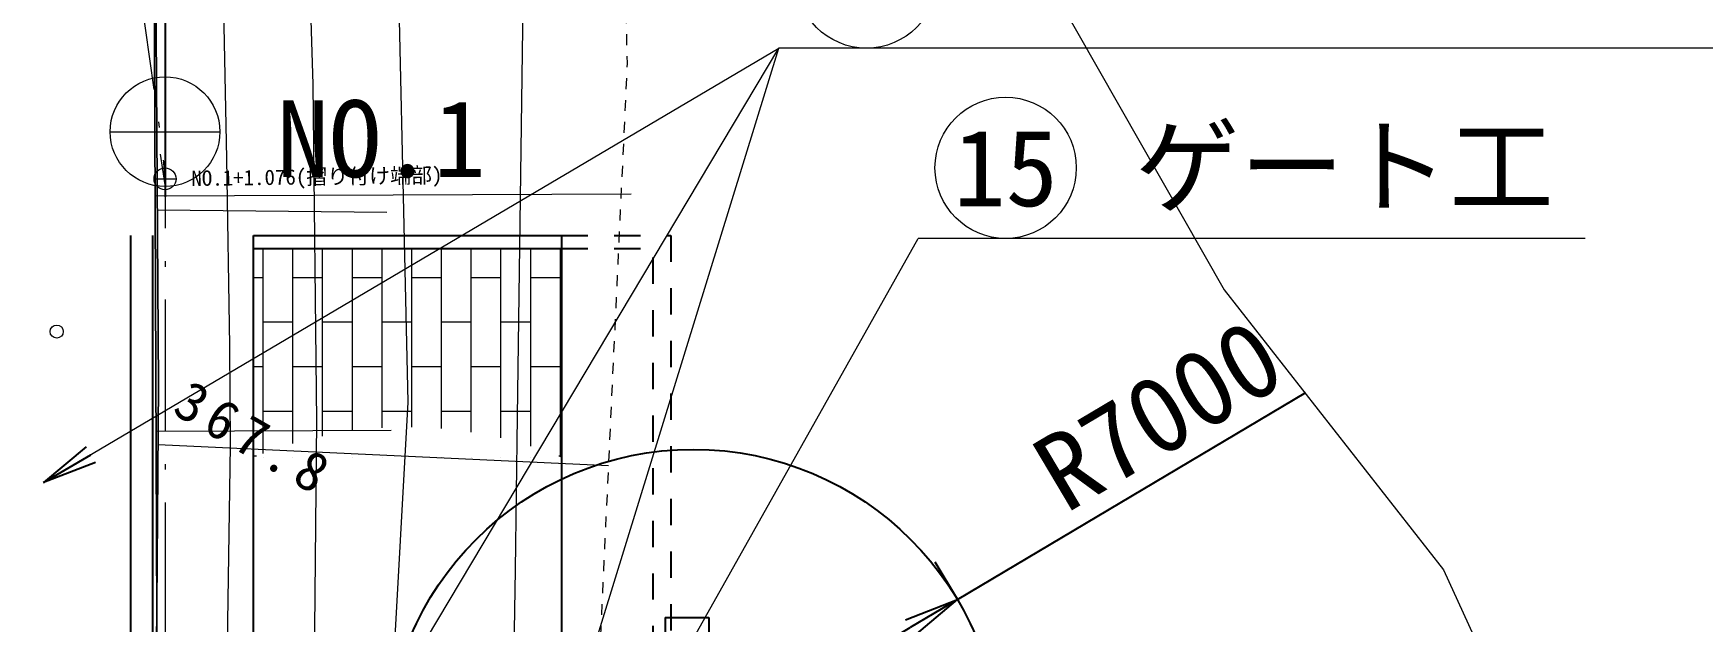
# Model space of a CAD drawing. Header units: millimetres. Extents: x -2078669 to -1085629, y -5987148 to 310365.
# Drawn here: x -1704552 to -1666514, y -4219353 to -4205946 of the extents above; entities that cross this region are included whole.
import ezdxf
from ezdxf.enums import TextEntityAlignment as Align

# ---------------------------------------------------------------- set-up
doc = ezdxf.new("R2010")
doc.units = ezdxf.units.MM
doc.header["$LTSCALE"] = 500
doc.header["$PDSIZE"] = 300
for name, pattern in [('561019', [1, 0.5, -0.5]), ('SXF_一点短鎖線', [9.25, 6, -1.5, 0.25, -1.5]), ('SXF_跳び破線', [12, 6, -6])]:
    doc.linetypes.add(name, pattern=pattern)
doc.layers.get('Defpoints').update_dxf_attribs({"color": 153})
for name, color, linetype, lineweight in [('D-BGD', 7, 'Continuous', 13), ('D-BMK', 2, 'SXF_一点短鎖線', 13), ('D-BMK-HTXT', 7, 'Continuous', 13), ('D-BMK-OTRS', 7, 'Continuous', 13), ('D-BYP-STR1', 2, 'Continuous', 13), ('D-BYP-STR2', 6, 'Continuous', 25), ('D-BYP-STR3', 3, 'Continuous', 25), ('D-BYP-STR8', 5, 'Continuous', 25), ('D-BYP-STRA', 1, 'Continuous', 25), ('D-BYP-STRB', 5, 'Continuous', 25), ('D-BYP-STRC', 1, 'Continuous', 13), ('●予備設計_LP横断', 7, 'Continuous', 13)]:
    doc.layers.add(name, color=color, linetype=linetype, lineweight=lineweight)
doc.styles.add('MS ゴシック', font='MS Gothic.ttf')
doc.styles.add('ＭＳ ゴシック', font='MS Gothic.ttf')
doc.dimstyles.new('DIM-500-F', dxfattribs={"dimscale": 500, "dimtxt": 3.5, "dimasz": 2.5, "dimexe": 0, "dimexo": 2, "dimgap": 0.8, "dimtad": 1, "dimdec": 0, "dimzin": 0, "dimdsep": 46, "dimtxsty": 'MS ゴシック', "dimblk": 'OPEN', "dimcen": 0.1, "dimclrd": 256, "dimclre": 256, "dimclrt": 256, "dimaunit": 1, "dimadec": 4, "dimazin": 0, "dimtfac": 1, "dimtdec": 0, "dimtmove": 2, "dimatfit": 3, "dimldrblk": 'OPEN', "dimfxl": 1, "dimtolj": 1, "dimtzin": 0, "dimlwd": -1, "dimlwe": -1, "dimarcsym": 2})

# ---------------------------------------------------------------- blocks, each defined once
blk = doc.blocks.new('M7312')
at = {"layer": '●予備設計_LP横断', "linetype": 'Continuous', "lineweight": 20}
blk.add_circle((0, -0.001), 0.15, dxfattribs=at)
blk = doc.blocks.new('河川平面')
at = {"layer": 'D-BGD', "linetype": 'Continuous'}
for p, q in [((1609189, -2766148), (1620033, -2766106)), ((1609238, -2766470), (1614464, -2766521)), ((1609209, -2771511), (1614564, -2771486)), ((1609254, -2771817), (1619516, -2772295))]:
    blk.add_line(p, q, dxfattribs=at)
at = {"layer": 'D-BGD', "linetype": 'Continuous', "flags": 128}
for points in [[(1614196, -2802555), (1611544, -2797523), (1610785, -2796134), (1609990, -2794678), (1609448, -2793437), (1609275, -2792488), (1609120, -2789483), (1609265, -2770458), (1609158, -2754356), (1608991, -2733247), (1608817, -2713807), (1608555, -2699081), (1609014, -2666342), (1609021, -2620514)], [(1608555, -2699081), (1608817, -2713807), (1608991, -2733247), (1609158, -2754356), (1609265, -2770458), (1609120, -2789483)]]:
    blk.add_lwpolyline(points, dxfattribs=at)
for points, elevation in [([(1610013, -2620514), (1610004, -2655012), (1609981, -2662598), (1609913, -2668183), (1609452, -2691949), (1609445, -2695730), (1609534, -2701509), (1610811, -2765298), (1610885, -2769571), (1610897, -2771846), (1610716, -2783859), (1610693, -2787913), (1610772, -2789970), (1610879, -2790832), (1611484, -2792973), (1612825, -2795553), (1614449, -2798377), (1615902, -2801242), (1616987, -2804270)], 367000), ([(1611715, -2620514), (1611197, -2668195), (1611105, -2685482), (1611228, -2700780), (1611946, -2745632), (1612011, -2749082), (1612060, -2750532), (1612325, -2753298), (1612593, -2757485), (1612783, -2763612), (1612864, -2771282), (1612734, -2784705), (1612727, -2788483), (1612845, -2790265), (1613065, -2791226), (1613931, -2793393), (1615912, -2797217), (1616301, -2797929), (1618572, -2802762)], 366000), ([(1621613, -2804739), (1621190, -2802460), (1619945, -2799860), (1615503, -2792088), (1615083, -2791125), (1614669, -2789480), (1614591, -2787428), (1614424, -2780447), (1614954, -2770848), (1614660, -2757775), (1613687, -2747587), (1613373, -2737098), (1613203, -2724566), (1612724, -2704239), (1612726, -2695354), (1612599, -2678222), (1612988, -2655305), (1612966, -2630582), (1613359, -2620514)], 365000), ([(1624244, -2803817), (1623725, -2802293), (1620285, -2795694), (1618029, -2791812), (1617489, -2790721), (1616969, -2789309), (1616837, -2787094), (1617312, -2780196), (1617397, -2774676), (1617446, -2771179), (1617614, -2759007), (1617664, -2755279), (1617387, -2752525), (1616960, -2744706), (1616414, -2735865), (1615549, -2723449), (1615307, -2713395), (1614941, -2697350)], 364000), ([(1617118, -2692517), (1617295, -2704845), (1617707, -2719180), (1618258, -2729775), (1619284, -2738394), (1620512, -2741723), (1621690, -2743916), (1623569, -2746498), (1626274, -2750869), (1627187, -2753428), (1627773, -2755690), (1628854, -2759670), (1629723, -2761569), (1633551, -2768293), (1638543, -2774672), (1640014, -2777876), (1641376, -2781486), (1641915, -2785883), (1640984, -2797690), (1640322, -2802625)], 363000)]:
    blk.add_lwpolyline(points, dxfattribs=dict(at, elevation=elevation))
at = {"layer": 'D-BGD', "linetype": '561019', "flags": 128}
blk.add_lwpolyline([(1618950, -2620514), (1618959, -2621129), (1618665, -2658302), (1618663, -2658627), (1618571, -2661701), (1617747, -2689368), (1618403, -2710987), (1619104, -2730441), (1619135, -2731637), (1619943, -2763133), (1618853, -2786511), (1619008, -2789521), (1619927, -2791602), (1625688, -2802391), (1625125, -2825293), (1624564, -2827572), (1623496, -2829911), (1618630, -2838640), (1618342, -2840170), (1618771, -2861642), (1618913, -2870692)], dxfattribs=at)
at = {"layer": 'D-BGD', "linetype": 'Continuous'}
for points in [[(1615473, -2813810, 368400), (1615503, -2805510, 368350), (1615442, -2805095, 368370), (1615373, -2804813, 368380), (1615226, -2804347, 368420), (1610224, -2794667, 368260), (1609794, -2793590, 368280), (1609534, -2792437, 368300), (1609236, -2777605, 368510), (1609158, -2758979, 368490), (1609245, -2738601, 368470), (1609119, -2714860, 368280), (1609038, -2675632, 368370), (1609172, -2662075, 368370), (1609082, -2627858, 368360), (1609044, -2620514, 368307)], [(1609119, -2714860, 368280), (1609245, -2738601, 368470), (1609158, -2758979, 368490), (1609236, -2777605, 368510), (1609534, -2792437, 368300)]]:
    blk.add_polyline3d(points, dxfattribs=at)
at = {"layer": 'D-BGD', "linetype": 'Continuous', "lineweight": 20, "xscale": 1000, "yscale": 1000, "zscale": 1000, "rotation": 330.1091246385173}
blk.add_blockref('M7312', (1606945, -2769242, 367818), dxfattribs=at)
at = {"layer": 'D-BGD', "linetype": 'Continuous', "insert": (1609538, -2771104, 367818), "char_height": 900, "attachment_point": 7, "rotation": 330.1091, "line_spacing_factor": 0.722892, "style": 'MS ゴシック'}
blk.add_mtext('\\T1.284;367.8', dxfattribs=at)
blk = doc.blocks.new('_Open')
at = {"color": 0, "linetype": 'ByBlock', "lineweight": -2}
for p, q in [((-1, 0.167), (0, 0)), ((-1, -0.167), (0, 0)), ((0, 0), (-1, 0))]:
    blk.add_line(p, q, dxfattribs=at)
blk = doc.blocks.new('*D28')
at = {"layer": 'D-BYP-STR8', "transparency": 16777216}
for p, q in [((-1683497, -4218852), (-1675556, -4214133)), ((-1684008, -4217992), (-1683497, -4218852)), ((-1688440, -4221789), (-1684571, -4219490)), ((-1690025, -4221568), (-1689514, -4222428))]:
    blk.add_line(p, q, dxfattribs=at)
at = {"layer": 'Defpoints', "color": 0, "transparency": 16777216}
for p in [(-1683497, -4218852), (-1683497, -4218852), (-1689514, -4222428)]:
    blk.add_point(p, dxfattribs=at)
at = {"layer": 'D-BYP-STR8', "transparency": 16777216, "xscale": 1250, "yscale": 1250, "zscale": 1250}
for p, rotation in [((-1683497, -4218852), 30.72132169960825), ((-1689514, -4222428), 210.7213216996082)]:
    blk.add_blockref('_Open', p, dxfattribs=dict(at, rotation=rotation))
at = {"layer": 'D-BYP-STR8', "transparency": 16777216, "insert": (-1678911, -4214643), "char_height": 1750, "attachment_point": 5, "rotation": 30.7213, "style": 'MS ゴシック'}
blk.add_mtext('\\A1;R7000', dxfattribs=at)

msp = doc.modelspace()

# ---------------------------------------------------------------- hatches: boundary and pattern name
at = {"layer": 'D-BYP-STR1'}
h = msp.add_hatch(dxfattribs=at)
h.set_pattern_fill('AR-BRSTD', color=256, scale=10, angle=90)
h.set_pattern_definition([(90, (-2359121.8, -3496251.1), (-677.418, 4e-14), []), (180, (-2359121.8, -3496251.1), (-677.418, -1016), [677.418, -677.418])])
edge = h.paths.add_edge_path()
edge.add_line((-1699536.4, -4210852.7), (-1699536.4, -4215604.6))
edge.add_arc((-1696025.4, -4224278.5), 9357.5, 67.96325, 112.03675, ccw=False)
edge.add_line((-1692514.5, -4215604.6), (-1692514.5, -4210852.7))
edge.add_line((-1692514.5, -4210852.7), (-1699536.4, -4210852.7))

# ---------------------------------------------------------------- linework, layer by layer
at = {"layer": 'D-BMK', "linetype": 'SXF_一点短鎖線', "flags": 128}
msp.add_lwpolyline([(-1701552.5, -4064013.4), (-1701552.5, -4314191.7)], dxfattribs=at)
msp.add_lwpolyline([(-1701552.5, -4064013.4), (-1701552.5, -4314191.7)], dxfattribs=at)
msp.add_lwpolyline([(-1701552.5, -4158365.2, -0.0342109), (-1701692.6, -4160410.7), (-1704459.1, -4180508.6, 0.0342109), (-1704552.5, -4181872.2), (-1704552.5, -4187230.7, 0.0353635), (-1704452.7, -4188640), (-1701652.3, -4208313.4, -0.0353635), (-1701552.5, -4209722.6)], format="xyb", dxfattribs=at)
msp.add_lwpolyline([(-1701552.5, -4158365.2, -0.0342109), (-1701692.6, -4160410.7), (-1704459.1, -4180508.6, 0.0342109), (-1704552.5, -4181872.2), (-1704552.5, -4187230.7, 0.0353635), (-1704452.7, -4188640), (-1701652.3, -4208313.4, -0.0353635), (-1701552.5, -4209722.6)], format="xyb", dxfattribs=at)
at = {"layer": 'D-BMK-HTXT', "color": 7, "linetype": 'Continuous', "lineweight": 13}
msp.add_line((-1702802.4, -4208186.7, 329066.8), (-1700302.4, -4208186.7, -329119.1), dxfattribs=at)
msp.add_circle((-1701552.4, -4208186.7, -26.2), 1250, dxfattribs=at)
at = {"layer": 'D-BMK-OTRS', "color": 7, "linetype": 'Continuous', "lineweight": 13}
for q in [(-1701652.2, -4208698.6), (-1701552.5, -4210107.1)]:
    msp.add_line((-1701552.5, -4209399.3), q, dxfattribs=at)
at = {"layer": 'D-BYP-STR2'}
msp.add_line((-1701838.9, -4210552.7), (-1701838.9, -4243352.7), dxfattribs=at)
at = {"layer": 'D-BYP-STR3', "ltscale": 0.2}
for p, q in [((-1699536.4, -4210552.7), (-1692514.5, -4210552.7)), ((-1699536.4, -4243352.7), (-1699536.4, -4210552.7)), ((-1692514.5, -4210552.7), (-1692514.5, -4225552.7)), ((-1699536.4, -4210852.7), (-1692514.5, -4210852.7))]:
    msp.add_line(p, q, dxfattribs=at)
at = {"layer": 'D-BYP-STR3', "linetype": 'SXF_跳び破線', "ltscale": 0.2}
for p, q in [((-1692514.5, -4210552.7), (-1690030.2, -4210552.7)), ((-1690430.2, -4226052.7), (-1690430.2, -4210552.7)), ((-1690030.2, -4210552.7), (-1690030.2, -4226052.7)), ((-1692514.5, -4210852.7), (-1690430.2, -4210852.7))]:
    msp.add_line(p, q, dxfattribs=at)
at = {"layer": 'D-BYP-STR8'}
msp.add_circle((-1689514.5, -4222427.7), 7000, dxfattribs=at)
at = {"layer": 'D-BYP-STRA'}
msp.add_line((-1702338.9, -4210552.7), (-1702338.9, -4243352.7), dxfattribs=at)
at = {"layer": 'D-BYP-STRB'}
for p, q in [((-1690157.5, -4219257.7), (-1689157.5, -4219257.7)), ((-1690157.5, -4219257.7), (-1690157.5, -4220311.2)), ((-1689157.5, -4219257.7), (-1689157.5, -4221032.6))]:
    msp.add_line(p, q, dxfattribs=at)
at = {"layer": 'D-BYP-STRC'}
for p, q in [((-1641362.1, -4206283.4), (-1687562.1, -4206283.4)), ((-1669192.3, -4210620.1), (-1684392.3, -4210620.1))]:
    msp.add_line(p, q, dxfattribs=at)
for centre in [(-1685566.7, -4204673.4), (-1682396.9, -4209010.1)]:
    msp.add_circle(centre, 1610, dxfattribs=at)
at = {"layer": 'Defpoints'}
msp.add_line((-1701552.4, -4202240.7, 369050), (-1701552.4, -4209673.7, 369050), dxfattribs=at)
at = {"layer": 'Defpoints', "linetype": 'Continuous', "lineweight": 13}
msp.add_line((-1701802.5, -4209262.3, 65818.6), (-1701302.5, -4209262.3, -65818.6), dxfattribs=at)
msp.add_circle((-1701552.5, -4209262.3, 0), 250, dxfattribs=at)

# ---------------------------------------------------------------- block references
at = {"layer": 'D-BGD'}
msp.add_blockref('河川平面', (-3310965.8, -1443499.8), dxfattribs=at)

# ---------------------------------------------------------------- texts
at = {"layer": 'D-BMK-HTXT', "style": 'MS ゴシック'}
msp.add_text('NO.1  ', height=1750, dxfattribs=at).set_placement((-1699004.7, -4209220.8, -354000))
at = {"layer": 'D-BYP-STRC', "style": 'MS ゴシック'}
msp.add_text('ゲート工', height=1750, dxfattribs=at).set_placement((-1679450.9, -4208974.3), align=Align.MIDDLE_LEFT)
msp.add_text('15', height=1750, dxfattribs=at).set_placement((-1682396.9, -4209010.1), align=Align.MIDDLE_CENTER)
at = {"layer": 'Defpoints', "insert": (-1700952.2, -4209296.4, 0), "char_height": 350, "attachment_point": 4, "rotation": 0.77042, "style": 'ＭＳ ゴシック'}
msp.add_mtext('NO.1+1.076(摺り付け端部)', dxfattribs=at)

# ---------------------------------------------------------------- dimensions: what is measured, and where the dimension line sits
at = {"layer": 'D-BYP-STR8'}
dim = msp.add_linear_dim(base=(-1683496.8, -4218851.7), p1=(-1689514.5, -4222427.7), p2=(-1683496.8, -4218851.7), angle=30.72132, text='R<>', dimstyle='DIM-500-F', override={"dimtmove": 0}, dxfattribs=at)
dim.commit()
dim.dimension.update_dxf_attribs({"geometry": '*D28', "text_midpoint": (-1678259.2, -4215739.2), "dimtype": 160})

# ---------------------------------------------------------------- leaders
at = {"layer": 'D-BYP-STRC'}
for points in [[(-1704321.2, -4216184.9), (-1687562.1, -4206283.4)], [(-1699893.3, -4226952.7), (-1687562.1, -4206283.4)], [(-1693422.3, -4225258.7), (-1687562.1, -4206283.4)], [(-1693564.5, -4226952.7), (-1684392.3, -4210620.1)]]:
    msp.add_leader(points, dimstyle='DIM-500-F', override={"dimgap": 0.8, "dimtad": 0}, dxfattribs=at)

doc.saveas('drawing.dxf')
